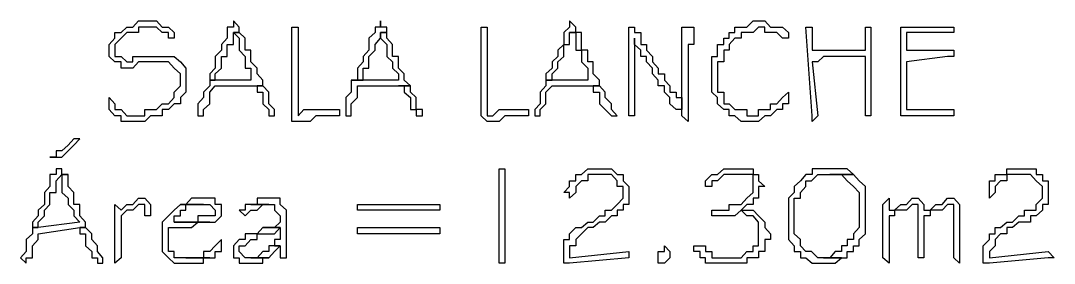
# Model space of a CAD drawing. Header units: millimetres. Extents: x -518.8 to -461.2, y 3.5 to 44.2.
# Drawn here: x -508.662 to -507.547, y 27.902 to 28.163 of the extents above; entities that cross this region are included whole.
import ezdxf

# ---------------------------------------------------------------- set-up
doc = ezdxf.new("R2010")
doc.units = ezdxf.units.MM
doc.header["$MEASUREMENT"] = 0
doc.layers.add('MYSOLIDS', color=7, linetype='Continuous')

msp = doc.modelspace()

# ---------------------------------------------------------------- linework, layer by layer
at = {"layer": 'MYSOLIDS'}
for points in [[(-508.5023, 28.1443), (-508.5023, 28.1503), (-508.5023, 28.1503), (-508.5023, 28.1503), (-508.5023, 28.1503), (-508.509, 28.1503), (-508.509, 28.1503), (-508.5151, 28.1563), (-508.5218, 28.1563), (-508.5218, 28.1563), (-508.5278, 28.1563), (-508.5346, 28.1563), (-508.5346, 28.1503), (-508.5406, 28.1503), (-508.5474, 28.1503), (-508.5474, 28.1503), (-508.5534, 28.1443), (-508.5534, 28.1443), (-508.5602, 28.1375), (-508.5602, 28.1315), (-508.5602, 28.1315), (-508.5602, 28.1248), (-508.5534, 28.1248), (-508.5534, 28.1248), (-508.5474, 28.1188), (-508.5474, 28.1188), (-508.5406, 28.1188), (-508.5406, 28.1248), (-508.5346, 28.1248), (-508.5278, 28.1248), (-508.5278, 28.1248), (-508.5218, 28.1248), (-508.5151, 28.1248), (-508.5151, 28.1248), (-508.509, 28.1248), (-508.5023, 28.1248), (-508.5023, 28.1248), (-508.4963, 28.1248), (-508.4895, 28.1188), (-508.4895, 28.1188), (-508.4895, 28.1188), (-508.4835, 28.112), (-508.4835, 28.106), (-508.4835, 28.106), (-508.4835, 28.0992), (-508.4835, 28.0932), (-508.4835, 28.0932), (-508.4835, 28.0864), (-508.4895, 28.0804), (-508.4895, 28.0804), (-508.4895, 28.0736), (-508.4963, 28.0736), (-508.5023, 28.0676), (-508.5023, 28.0676), (-508.5023, 28.0676), (-508.509, 28.0676), (-508.509, 28.0609), (-508.5151, 28.0609), (-508.5218, 28.0609), (-508.5218, 28.0609), (-508.5278, 28.0548), (-508.5346, 28.0548), (-508.5406, 28.0548), (-508.5406, 28.0548), (-508.5474, 28.0548), (-508.5534, 28.0548), (-508.5534, 28.0609), (-508.5602, 28.0609), (-508.5602, 28.0609), (-508.5662, 28.0676), (-508.5662, 28.0676), (-508.5662, 28.0736), (-508.5662, 28.0736), (-508.5662, 28.0804), (-508.5662, 28.0804), (-508.5662, 28.0804), (-508.5662, 28.0804), (-508.5602, 28.0736), (-508.5602, 28.0736), (-508.5602, 28.0736), (-508.5602, 28.0736), (-508.5602, 28.0676), (-508.5534, 28.0676), (-508.5534, 28.0676), (-508.5474, 28.0609), (-508.5474, 28.0609), (-508.5406, 28.0609), (-508.5346, 28.0609), (-508.5278, 28.0609), (-508.5278, 28.0676), (-508.5218, 28.0676), (-508.5151, 28.0676), (-508.5151, 28.0676), (-508.509, 28.0736), (-508.5023, 28.0736), (-508.5023, 28.0736), (-508.5023, 28.0736), (-508.4963, 28.0804), (-508.4963, 28.0864), (-508.4963, 28.0864), (-508.4895, 28.0932), (-508.4895, 28.0992), (-508.4895, 28.0992), (-508.4895, 28.106), (-508.4963, 28.112), (-508.4963, 28.112), (-508.4963, 28.112), (-508.5023, 28.1188), (-508.5023, 28.1188), (-508.509, 28.1188), (-508.509, 28.1188), (-508.5151, 28.1188), (-508.5151, 28.1188), (-508.5218, 28.1188), (-508.5278, 28.1188), (-508.5346, 28.1188), (-508.5406, 28.112), (-508.5406, 28.112), (-508.5474, 28.112), (-508.5534, 28.112), (-508.5534, 28.1188), (-508.5602, 28.1188), (-508.5602, 28.1188), (-508.5662, 28.1248), (-508.5662, 28.1248), (-508.5662, 28.1315), (-508.5662, 28.1315), (-508.5662, 28.1375), (-508.5662, 28.1375), (-508.5602, 28.1443), (-508.5602, 28.1503), (-508.5534, 28.1503), (-508.5534, 28.1503), (-508.5474, 28.1563), (-508.5474, 28.1563), (-508.5406, 28.1563), (-508.5406, 28.1563), (-508.5346, 28.1631), (-508.5278, 28.1631), (-508.5218, 28.1631), (-508.5218, 28.1631), (-508.5151, 28.1631), (-508.5151, 28.1631), (-508.509, 28.1563), (-508.5023, 28.1563), (-508.5023, 28.1563), (-508.4963, 28.1503), (-508.4963, 28.1503), (-508.4963, 28.1443), (-508.4963, 28.1443), (-508.5023, 28.1443), (-508.5023, 28.1443), (-508.5023, 28.1443), (-508.5023, 28.1443), (-508.5023, 28.1443)], [(-508.4324, 28.1631), (-508.4324, 28.1563), (-508.4324, 28.1563), (-508.4324, 28.1563), (-508.4391, 28.1563), (-508.4391, 28.1503), (-508.4391, 28.1443), (-508.4451, 28.1375), (-508.4451, 28.1315), (-508.4519, 28.1248), (-508.4519, 28.1188), (-508.4519, 28.1188), (-508.4519, 28.1188), (-508.4519, 28.112), (-508.4579, 28.106), (-508.4579, 28.0992), (-508.4579, 28.0992), (-508.4519, 28.0992), (-508.4519, 28.0992), (-508.4519, 28.106), (-508.4451, 28.112), (-508.4451, 28.112), (-508.4451, 28.1188), (-508.4451, 28.1188), (-508.4451, 28.1248), (-508.4391, 28.1248), (-508.4391, 28.1315), (-508.4391, 28.1375), (-508.4324, 28.1375), (-508.4324, 28.1443), (-508.4324, 28.1503), (-508.4263, 28.1503), (-508.4263, 28.1563), (-508.4263, 28.1563), (-508.4324, 28.1631), (-508.4324, 28.1631)], [(-508.2737, 28.1631), (-508.2737, 28.1563), (-508.2737, 28.1563), (-508.2797, 28.1563), (-508.2797, 28.1563), (-508.2797, 28.1503), (-508.2865, 28.1443), (-508.2865, 28.1375), (-508.2865, 28.1315), (-508.2925, 28.1248), (-508.2925, 28.1188), (-508.2925, 28.1188), (-508.2925, 28.1188), (-508.2985, 28.112), (-508.2985, 28.106), (-508.2985, 28.0992), (-508.3053, 28.0992), (-508.2925, 28.0992), (-508.2925, 28.0992), (-508.2925, 28.106), (-508.2925, 28.112), (-508.2865, 28.112), (-508.2865, 28.1188), (-508.2865, 28.1188), (-508.2865, 28.1248), (-508.2865, 28.1248), (-508.2797, 28.1315), (-508.2797, 28.1375), (-508.2797, 28.1375), (-508.2737, 28.1443), (-508.2737, 28.1503), (-508.2669, 28.1503), (-508.2669, 28.1563), (-508.2737, 28.1563), (-508.2737, 28.1631), (-508.2737, 28.1631)], [(-508.0699, 28.1631), (-508.0699, 28.1563), (-508.0699, 28.1563), (-508.0699, 28.1563), (-508.0699, 28.1563), (-508.076, 28.1503), (-508.076, 28.1443), (-508.076, 28.1375), (-508.0827, 28.1315), (-508.0827, 28.1248), (-508.0887, 28.1188), (-508.0887, 28.1188), (-508.0887, 28.1188), (-508.0887, 28.112), (-508.0955, 28.106), (-508.0955, 28.0992), (-508.0955, 28.0992), (-508.0887, 28.0992), (-508.0887, 28.0992), (-508.0887, 28.106), (-508.0827, 28.112), (-508.0827, 28.112), (-508.0827, 28.1188), (-508.0827, 28.1188), (-508.076, 28.1248), (-508.076, 28.1248), (-508.076, 28.1315), (-508.076, 28.1375), (-508.0699, 28.1375), (-508.0699, 28.1443), (-508.0699, 28.1503), (-508.0632, 28.1503), (-508.0632, 28.1563), (-508.0632, 28.1563), (-508.0699, 28.1631), (-508.0699, 28.1631)], [(-507.8662, 28.1563), (-507.8722, 28.1503), (-507.8722, 28.1503), (-507.879, 28.1503), (-507.885, 28.1503), (-507.885, 28.1443), (-507.8918, 28.1443), (-507.8918, 28.1443), (-507.8978, 28.1375), (-507.8978, 28.1375), (-507.8978, 28.1315), (-507.9038, 28.1315), (-507.9038, 28.1248), (-507.9038, 28.1188), (-507.9038, 28.1188), (-507.9105, 28.1188), (-507.9105, 28.112), (-507.9105, 28.106), (-507.9105, 28.106), (-507.9105, 28.0992), (-507.9105, 28.0932), (-507.9105, 28.0864), (-507.9038, 28.0864), (-507.9038, 28.0804), (-507.9038, 28.0736), (-507.8978, 28.0736), (-507.8978, 28.0736), (-507.8918, 28.0676), (-507.8918, 28.0676), (-507.885, 28.0676), (-507.879, 28.0676), (-507.879, 28.0609), (-507.8722, 28.0609), (-507.8662, 28.0609), (-507.8662, 28.0676), (-507.8594, 28.0676), (-507.8594, 28.0676), (-507.8534, 28.0676), (-507.8534, 28.0736), (-507.8466, 28.0736), (-507.8466, 28.0736), (-507.8406, 28.0804), (-507.8406, 28.0804), (-507.8339, 28.0864), (-507.8339, 28.0864), (-507.8339, 28.0864), (-507.8339, 28.0864), (-507.8339, 28.0804), (-507.8339, 28.0804), (-507.8339, 28.0804), (-507.8339, 28.0804), (-507.8339, 28.0736), (-507.8406, 28.0736), (-507.8406, 28.0676), (-507.8466, 28.0676), (-507.8534, 28.0609), (-507.8534, 28.0609), (-507.8534, 28.0609), (-507.8594, 28.0609), (-507.8662, 28.0548), (-507.8662, 28.0548), (-507.8722, 28.0548), (-507.8722, 28.0548), (-507.879, 28.0548), (-507.885, 28.0548), (-507.8918, 28.0609), (-507.8918, 28.0609), (-507.8978, 28.0609), (-507.8978, 28.0676), (-507.9038, 28.0676), (-507.9038, 28.0676), (-507.9105, 28.0736), (-507.9105, 28.0736), (-507.9105, 28.0804), (-507.9166, 28.0864), (-507.9166, 28.0864), (-507.9166, 28.0932), (-507.9166, 28.0992), (-507.9166, 28.0992), (-507.9166, 28.106), (-507.9166, 28.112), (-507.9166, 28.1188), (-507.9166, 28.1188), (-507.9166, 28.1248), (-507.9105, 28.1248), (-507.9105, 28.1315), (-507.9105, 28.1375), (-507.9038, 28.1375), (-507.9038, 28.1443), (-507.8978, 28.1443), (-507.8978, 28.1503), (-507.8918, 28.1503), (-507.8918, 28.1563), (-507.885, 28.1563), (-507.879, 28.1563), (-507.879, 28.1563), (-507.8722, 28.1631), (-507.8662, 28.1631), (-507.8662, 28.1631), (-507.8594, 28.1631), (-507.8594, 28.1631), (-507.8534, 28.1563), (-507.8466, 28.1563), (-507.8466, 28.1563), (-507.8406, 28.1563), (-507.8339, 28.1503), (-507.8339, 28.1503), (-507.8339, 28.1443), (-507.8339, 28.1443), (-507.8339, 28.1443), (-507.8339, 28.1443), (-507.8339, 28.1443), (-507.8339, 28.1443), (-507.8406, 28.1443), (-507.8406, 28.1443), (-507.8406, 28.1443), (-507.8406, 28.1443), (-507.8466, 28.1503), (-507.8534, 28.1503), (-507.8534, 28.1503), (-507.8594, 28.1503), (-507.8594, 28.1563), (-507.8662, 28.1563), (-507.8662, 28.1563), (-507.8662, 28.1563), (-507.8662, 28.1563)], [(-508.4263, 28.1503), (-508.4324, 28.1503), (-508.4324, 28.1503), (-508.4263, 28.1443), (-508.4263, 28.1375), (-508.4263, 28.1315), (-508.4263, 28.1315), (-508.4196, 28.1248), (-508.4196, 28.1248), (-508.4196, 28.1188), (-508.4196, 28.112), (-508.4136, 28.112), (-508.4136, 28.106), (-508.4136, 28.0992), (-508.4519, 28.0992), (-508.4579, 28.0992), (-508.4579, 28.0932), (-508.4647, 28.0864), (-508.4647, 28.0864), (-508.4647, 28.0804), (-508.4647, 28.0804), (-508.4707, 28.0736), (-508.4707, 28.0676), (-508.4707, 28.0676), (-508.4707, 28.0609), (-508.4707, 28.0609), (-508.4647, 28.0609), (-508.4647, 28.0609), (-508.4647, 28.0609), (-508.4647, 28.0676), (-508.4579, 28.0736), (-508.4579, 28.0736), (-508.4579, 28.0804), (-508.4579, 28.0804), (-508.4579, 28.0864), (-508.4519, 28.0932), (-508.4068, 28.0932), (-508.4008, 28.0932), (-508.4008, 28.0992), (-508.4068, 28.106), (-508.4068, 28.106), (-508.4068, 28.112), (-508.4136, 28.1188), (-508.4136, 28.1188), (-508.4136, 28.1248), (-508.4136, 28.1248), (-508.4136, 28.1315), (-508.4196, 28.1315), (-508.4196, 28.1375), (-508.4196, 28.1375), (-508.4196, 28.1443), (-508.4263, 28.1503), (-508.4263, 28.1503), (-508.4263, 28.1503)], [(-508.3624, 28.0609), (-508.3624, 28.0609), (-508.3564, 28.0676), (-508.3496, 28.0676), (-508.3436, 28.0676), (-508.3436, 28.0676), (-508.3369, 28.0676), (-508.3308, 28.0676), (-508.3241, 28.0676), (-508.3241, 28.0676), (-508.3241, 28.0676), (-508.3181, 28.0676), (-508.3181, 28.0676), (-508.3181, 28.0609), (-508.3181, 28.0609), (-508.3181, 28.0609), (-508.3241, 28.0609), (-508.3308, 28.0609), (-508.3308, 28.0609), (-508.3308, 28.0609), (-508.3369, 28.0609), (-508.3436, 28.0609), (-508.3436, 28.0609), (-508.3496, 28.0548), (-508.3564, 28.0548), (-508.3624, 28.0548), (-508.3624, 28.0548), (-508.3692, 28.0548), (-508.3692, 28.0548), (-508.3692, 28.0609), (-508.3692, 28.0609), (-508.3692, 28.0609), (-508.3692, 28.0609), (-508.3692, 28.0676), (-508.3692, 28.0676), (-508.3692, 28.0736), (-508.3692, 28.0736), (-508.3692, 28.0804), (-508.3692, 28.0864), (-508.3692, 28.0932), (-508.3692, 28.0932), (-508.3692, 28.0992), (-508.3692, 28.106), (-508.3692, 28.112), (-508.3692, 28.112), (-508.3692, 28.1188), (-508.3692, 28.1188), (-508.3692, 28.1248), (-508.3692, 28.1315), (-508.3692, 28.1315), (-508.3692, 28.1375), (-508.3692, 28.1443), (-508.3692, 28.1503), (-508.3692, 28.1503), (-508.3692, 28.1563), (-508.3692, 28.1563), (-508.3692, 28.1563), (-508.3692, 28.1563), (-508.3692, 28.1563), (-508.3624, 28.1563), (-508.3624, 28.1563), (-508.3624, 28.1563), (-508.3624, 28.1563), (-508.3624, 28.1503), (-508.3624, 28.1503), (-508.3624, 28.1443), (-508.3624, 28.1375), (-508.3624, 28.1315), (-508.3624, 28.1315), (-508.3624, 28.1248), (-508.3624, 28.1188), (-508.3624, 28.1188), (-508.3624, 28.112), (-508.3624, 28.106), (-508.3624, 28.106), (-508.3624, 28.0992), (-508.3624, 28.0932), (-508.3624, 28.0932), (-508.3624, 28.0864), (-508.3624, 28.0864), (-508.3624, 28.0804), (-508.3624, 28.0736), (-508.3624, 28.0736), (-508.3624, 28.0676), (-508.3624, 28.0609), (-508.3624, 28.0609), (-508.3624, 28.0609), (-508.3624, 28.0609)], [(-508.2669, 28.1503), (-508.2737, 28.1503), (-508.2737, 28.1503), (-508.2737, 28.1443), (-508.2669, 28.1375), (-508.2669, 28.1315), (-508.2669, 28.1315), (-508.2669, 28.1248), (-508.2669, 28.1248), (-508.2609, 28.1188), (-508.2609, 28.112), (-508.2609, 28.112), (-508.2542, 28.106), (-508.2542, 28.0992), (-508.2925, 28.0992), (-508.3053, 28.0992), (-508.3053, 28.0932), (-508.3053, 28.0864), (-508.3053, 28.0864), (-508.3113, 28.0804), (-508.3113, 28.0804), (-508.3113, 28.0736), (-508.3113, 28.0676), (-508.3113, 28.0676), (-508.3113, 28.0609), (-508.3113, 28.0609), (-508.3113, 28.0609), (-508.3113, 28.0609), (-508.3053, 28.0609), (-508.3053, 28.0676), (-508.3053, 28.0736), (-508.3053, 28.0736), (-508.2985, 28.0804), (-508.2985, 28.0804), (-508.2985, 28.0864), (-508.2985, 28.0932), (-508.2542, 28.0932), (-508.2414, 28.0932), (-508.2481, 28.0992), (-508.2481, 28.106), (-508.2481, 28.106), (-508.2542, 28.112), (-508.2542, 28.1188), (-508.2542, 28.1188), (-508.2542, 28.1248), (-508.2609, 28.1248), (-508.2609, 28.1315), (-508.2609, 28.1315), (-508.2609, 28.1375), (-508.2609, 28.1375), (-508.2669, 28.1443), (-508.2669, 28.1503), (-508.2669, 28.1503), (-508.2669, 28.1503)], [(-508.1587, 28.0609), (-508.1527, 28.0609), (-508.1459, 28.0676), (-508.1459, 28.0676), (-508.1399, 28.0676), (-508.1331, 28.0676), (-508.1331, 28.0676), (-508.1271, 28.0676), (-508.1203, 28.0676), (-508.1143, 28.0676), (-508.1143, 28.0676), (-508.1143, 28.0676), (-508.1143, 28.0676), (-508.1143, 28.0609), (-508.1143, 28.0609), (-508.1143, 28.0609), (-508.1143, 28.0609), (-508.1203, 28.0609), (-508.1271, 28.0609), (-508.1271, 28.0609), (-508.1271, 28.0609), (-508.1331, 28.0609), (-508.1399, 28.0609), (-508.1459, 28.0548), (-508.1459, 28.0548), (-508.1527, 28.0548), (-508.1587, 28.0548), (-508.1587, 28.0548), (-508.1587, 28.0548), (-508.1654, 28.0609), (-508.1654, 28.0609), (-508.1654, 28.0609), (-508.1654, 28.0609), (-508.1654, 28.0676), (-508.1654, 28.0676), (-508.1654, 28.0736), (-508.1654, 28.0736), (-508.1654, 28.0804), (-508.1654, 28.0864), (-508.1654, 28.0932), (-508.1654, 28.0932), (-508.1654, 28.0992), (-508.1654, 28.106), (-508.1654, 28.112), (-508.1654, 28.112), (-508.1654, 28.1188), (-508.1654, 28.1188), (-508.1654, 28.1248), (-508.1654, 28.1315), (-508.1654, 28.1315), (-508.1654, 28.1375), (-508.1654, 28.1443), (-508.1654, 28.1503), (-508.1654, 28.1503), (-508.1654, 28.1563), (-508.1654, 28.1563), (-508.1654, 28.1563), (-508.1587, 28.1563), (-508.1587, 28.1563), (-508.1587, 28.1563), (-508.1587, 28.1563), (-508.1587, 28.1563), (-508.1587, 28.1563), (-508.1587, 28.1503), (-508.1587, 28.1503), (-508.1587, 28.1443), (-508.1587, 28.1375), (-508.1587, 28.1315), (-508.1587, 28.1315), (-508.1587, 28.1248), (-508.1587, 28.1188), (-508.1587, 28.1188), (-508.1587, 28.112), (-508.1587, 28.106), (-508.1587, 28.106), (-508.1587, 28.0992), (-508.1587, 28.0932), (-508.1587, 28.0932), (-508.1587, 28.0864), (-508.1587, 28.0864), (-508.1587, 28.0804), (-508.1587, 28.0736), (-508.1587, 28.0736), (-508.1587, 28.0676), (-508.1587, 28.0609), (-508.1587, 28.0609), (-508.1587, 28.0609), (-508.1587, 28.0609)], [(-508.0632, 28.1503), (-508.0699, 28.1503), (-508.0632, 28.1503), (-508.0632, 28.1443), (-508.0632, 28.1375), (-508.0632, 28.1315), (-508.0572, 28.1315), (-508.0572, 28.1248), (-508.0572, 28.1248), (-508.0572, 28.1188), (-508.0504, 28.112), (-508.0504, 28.112), (-508.0504, 28.106), (-508.0504, 28.0992), (-508.0887, 28.0992), (-508.0955, 28.0992), (-508.0955, 28.0932), (-508.1015, 28.0864), (-508.1015, 28.0864), (-508.1015, 28.0804), (-508.1015, 28.0804), (-508.1015, 28.0736), (-508.1075, 28.0676), (-508.1075, 28.0676), (-508.1075, 28.0609), (-508.1075, 28.0609), (-508.1015, 28.0609), (-508.1015, 28.0609), (-508.1015, 28.0609), (-508.1015, 28.0676), (-508.0955, 28.0736), (-508.0955, 28.0736), (-508.0955, 28.0804), (-508.0955, 28.0804), (-508.0955, 28.0864), (-508.0887, 28.0932), (-508.0444, 28.0932), (-508.0376, 28.0932), (-508.0376, 28.0992), (-508.0444, 28.106), (-508.0444, 28.106), (-508.0444, 28.112), (-508.0444, 28.1188), (-508.0504, 28.1188), (-508.0504, 28.1248), (-508.0504, 28.1248), (-508.0504, 28.1315), (-508.0572, 28.1315), (-508.0572, 28.1375), (-508.0572, 28.1375), (-508.0572, 28.1443), (-508.0572, 28.1503), (-508.0632, 28.1503), (-508.0632, 28.1503)], [(-508, 28.1443), (-508, 28.0609), (-508, 28.0609), (-508, 28.0609), (-508.006, 28.0609), (-508.006, 28.0609), (-508.006, 28.0609), (-508.006, 28.0609), (-508.006, 28.0609), (-508.006, 28.0609), (-508.006, 28.1503), (-508.006, 28.1563), (-508.006, 28.1563), (-508.006, 28.1563), (-508.006, 28.1563), (-508, 28.1563), (-508, 28.1563), (-508, 28.1503), (-508, 28.1503), (-507.9933, 28.1503), (-507.9933, 28.1443), (-507.9933, 28.1375), (-507.9872, 28.1375), (-507.9872, 28.1315), (-507.9805, 28.1248), (-507.9805, 28.1248), (-507.9805, 28.1188), (-507.9745, 28.112), (-507.9745, 28.112), (-507.9745, 28.106), (-507.9677, 28.106), (-507.9677, 28.0992), (-507.9677, 28.0992), (-507.9617, 28.0932), (-507.9617, 28.0864), (-507.9549, 28.0864), (-507.9549, 28.0804), (-507.9489, 28.0804), (-507.9489, 28.0736), (-507.9489, 28.0676), (-507.9489, 28.0736), (-507.9489, 28.0804), (-507.9489, 28.0804), (-507.9489, 28.0864), (-507.9489, 28.0932), (-507.9489, 28.0932), (-507.9489, 28.0992), (-507.9489, 28.106), (-507.9489, 28.106), (-507.9489, 28.112), (-507.9489, 28.1188), (-507.9489, 28.1248), (-507.9489, 28.1248), (-507.9489, 28.1315), (-507.9489, 28.1315), (-507.9489, 28.1375), (-507.9489, 28.1443), (-507.9489, 28.1503), (-507.9489, 28.1503), (-507.9489, 28.1563), (-507.9421, 28.1563), (-507.9421, 28.1563), (-507.9421, 28.1563), (-507.9421, 28.1563), (-507.9421, 28.1563), (-507.9421, 28.1563), (-507.9361, 28.1563), (-507.9361, 28.1563), (-507.9361, 28.1503), (-507.9361, 28.1503), (-507.9361, 28.1443), (-507.9361, 28.1375), (-507.9421, 28.1375), (-507.9421, 28.1315), (-507.9421, 28.1248), (-507.9421, 28.1248), (-507.9421, 28.1188), (-507.9421, 28.112), (-507.9421, 28.106), (-507.9421, 28.106), (-507.9421, 28.106), (-507.9421, 28.0992), (-507.9421, 28.0932), (-507.9421, 28.0864), (-507.9421, 28.0864), (-507.9421, 28.0804), (-507.9421, 28.0736), (-507.9421, 28.0676), (-507.9421, 28.0676), (-507.9421, 28.0609), (-507.9421, 28.0609), (-507.9421, 28.0609), (-507.9421, 28.0609), (-507.9421, 28.0548), (-507.9421, 28.0548), (-507.9421, 28.0548), (-507.9489, 28.0609), (-507.9489, 28.0609), (-507.9489, 28.0676), (-507.9549, 28.0676), (-507.9617, 28.0736), (-507.9617, 28.0804), (-507.9677, 28.0864), (-507.9677, 28.0864), (-507.9677, 28.0932), (-507.9745, 28.0932), (-507.9745, 28.0992), (-507.9745, 28.0992), (-507.9805, 28.106), (-507.9805, 28.112), (-507.9805, 28.112), (-507.9872, 28.1188), (-507.9872, 28.1248), (-507.9933, 28.1248), (-507.9933, 28.1315), (-508, 28.1375), (-508, 28.1443), (-508, 28.1443), (-508, 28.1443), (-508, 28.1443), (-508, 28.1443)], [(-507.7511, 28.1248), (-507.7579, 28.1248), (-507.7579, 28.1248), (-507.7639, 28.1248), (-507.7707, 28.1248), (-507.7767, 28.1248), (-507.7767, 28.1248), (-507.7835, 28.1248), (-507.7835, 28.1248), (-507.7895, 28.1248), (-507.7963, 28.1248), (-507.8023, 28.1188), (-507.8023, 28.1188), (-507.8083, 28.1188), (-507.8023, 28.0609), (-507.8023, 28.0609), (-507.8023, 28.0609), (-507.8083, 28.0548), (-507.8083, 28.0548), (-507.8083, 28.0609), (-507.8083, 28.0609), (-507.8083, 28.0609), (-507.8083, 28.0609), (-507.8151, 28.1563), (-507.8151, 28.1563), (-507.8151, 28.1563), (-507.8083, 28.1563), (-507.8083, 28.1563), (-507.8083, 28.1563), (-507.8083, 28.1563), (-507.8083, 28.1563), (-507.8083, 28.1563), (-507.8083, 28.1315), (-507.8023, 28.1315), (-507.7963, 28.1315), (-507.7895, 28.1315), (-507.7895, 28.1315), (-507.7835, 28.1315), (-507.7767, 28.1315), (-507.7707, 28.1315), (-507.7707, 28.1315), (-507.7639, 28.1315), (-507.7579, 28.1315), (-507.7579, 28.1315), (-507.7511, 28.1315), (-507.7511, 28.1375), (-507.7511, 28.1375), (-507.7511, 28.1443), (-507.7511, 28.1443), (-507.7511, 28.1503), (-507.7511, 28.1563), (-507.7511, 28.1563), (-507.7511, 28.1563), (-507.7451, 28.1563), (-507.7451, 28.1563), (-507.7451, 28.1563), (-507.7451, 28.1563), (-507.7451, 28.1563), (-507.7451, 28.1563), (-507.7451, 28.1503), (-507.7451, 28.1503), (-507.7451, 28.1443), (-507.7451, 28.1375), (-507.7451, 28.1315), (-507.7451, 28.1315), (-507.7451, 28.1248), (-507.7451, 28.1188), (-507.7451, 28.112), (-507.7451, 28.112), (-507.7451, 28.106), (-507.7451, 28.106), (-507.7451, 28.0992), (-507.7451, 28.0932), (-507.7451, 28.0864), (-507.7451, 28.0804), (-507.7451, 28.0804), (-507.7451, 28.0736), (-507.7451, 28.0676), (-507.7451, 28.0676), (-507.7451, 28.0609), (-507.7451, 28.0609), (-507.7451, 28.0609), (-507.7451, 28.0609), (-507.7451, 28.0609), (-507.7451, 28.0609), (-507.7511, 28.0609), (-507.7511, 28.0609), (-507.7511, 28.0676), (-507.7511, 28.0676), (-507.7511, 28.0676), (-507.7511, 28.0676), (-507.7511, 28.0736), (-507.7511, 28.0804), (-507.7511, 28.0804), (-507.7511, 28.0864), (-507.7511, 28.0932), (-507.7511, 28.0992), (-507.7511, 28.0992), (-507.7511, 28.106), (-507.7511, 28.112), (-507.7511, 28.1188), (-507.7511, 28.1188), (-507.7511, 28.1188), (-507.7511, 28.1248), (-507.7511, 28.1248), (-507.7511, 28.1248), (-507.7511, 28.1248)], [(-507.7068, 28.1315), (-507.6624, 28.1315), (-507.6624, 28.1315), (-507.6557, 28.1315), (-507.6557, 28.1315), (-507.6557, 28.1315), (-507.6557, 28.1315), (-507.6557, 28.1248), (-507.6557, 28.1248), (-507.6624, 28.1248), (-507.6624, 28.1248), (-507.7068, 28.1188), (-507.7068, 28.1188), (-507.7068, 28.1188), (-507.7068, 28.112), (-507.7068, 28.112), (-507.7068, 28.112), (-507.7068, 28.106), (-507.7068, 28.0992), (-507.7068, 28.0932), (-507.7068, 28.0932), (-507.7068, 28.0932), (-507.7068, 28.0864), (-507.7068, 28.0804), (-507.7068, 28.0736), (-507.7068, 28.0736), (-507.7068, 28.0676), (-507.7068, 28.0676), (-507.7068, 28.0676), (-507.7008, 28.0676), (-507.694, 28.0676), (-507.688, 28.0676), (-507.688, 28.0676), (-507.6812, 28.0676), (-507.6812, 28.0676), (-507.6752, 28.0676), (-507.6684, 28.0676), (-507.6624, 28.0676), (-507.6624, 28.0676), (-507.6557, 28.0676), (-507.6557, 28.0676), (-507.6557, 28.0676), (-507.6557, 28.0676), (-507.6557, 28.0676), (-507.6557, 28.0609), (-507.6557, 28.0609), (-507.6624, 28.0609), (-507.6684, 28.0609), (-507.6684, 28.0609), (-507.6752, 28.0609), (-507.6812, 28.0609), (-507.688, 28.0609), (-507.688, 28.0609), (-507.694, 28.0609), (-507.7008, 28.0609), (-507.7068, 28.0609), (-507.7068, 28.0609), (-507.7128, 28.0609), (-507.7128, 28.0609), (-507.7128, 28.0609), (-507.7128, 28.0609), (-507.7128, 28.0609), (-507.7128, 28.0609), (-507.7128, 28.0676), (-507.7128, 28.0676), (-507.7128, 28.0736), (-507.7128, 28.0804), (-507.7128, 28.0804), (-507.7128, 28.0864), (-507.7128, 28.0932), (-507.7128, 28.0992), (-507.7128, 28.0992), (-507.7128, 28.106), (-507.7128, 28.112), (-507.7128, 28.112), (-507.7128, 28.1188), (-507.7128, 28.1248), (-507.7128, 28.1315), (-507.7128, 28.1315), (-507.7128, 28.1375), (-507.7128, 28.1443), (-507.7128, 28.1443), (-507.7128, 28.1503), (-507.7128, 28.1503), (-507.7128, 28.1503), (-507.7128, 28.1563), (-507.7128, 28.1563), (-507.7128, 28.1563), (-507.7068, 28.1563), (-507.7068, 28.1563), (-507.7008, 28.1563), (-507.694, 28.1563), (-507.694, 28.1563), (-507.688, 28.1563), (-507.688, 28.1563), (-507.6812, 28.1563), (-507.6812, 28.1563), (-507.6752, 28.1563), (-507.6684, 28.1563), (-507.6624, 28.1563), (-507.6624, 28.1563), (-507.6557, 28.1563), (-507.6557, 28.1563), (-507.6557, 28.1563), (-507.6557, 28.1563), (-507.6557, 28.1563), (-507.6557, 28.1563), (-507.6557, 28.1563), (-507.6557, 28.1563), (-507.6557, 28.1503), (-507.6624, 28.1503), (-507.6684, 28.1503), (-507.6752, 28.1503), (-507.6812, 28.1503), (-507.688, 28.1503), (-507.694, 28.1503), (-507.694, 28.1503), (-507.7008, 28.1503), (-507.7068, 28.1503), (-507.7068, 28.1503), (-507.7068, 28.1443), (-507.7068, 28.1375), (-507.7068, 28.1375), (-507.7068, 28.1375), (-507.7068, 28.1315), (-507.7068, 28.1315), (-507.7068, 28.1315), (-507.7068, 28.1315), (-507.7068, 28.1315)], [(-508.4008, 28.0932), (-508.4068, 28.0932), (-508.4068, 28.0932), (-508.4068, 28.0864), (-508.4008, 28.0864), (-508.4008, 28.0804), (-508.4008, 28.0736), (-508.394, 28.0676), (-508.394, 28.0676), (-508.394, 28.0609), (-508.388, 28.0609), (-508.388, 28.0609), (-508.388, 28.0609), (-508.388, 28.0609), (-508.388, 28.0676), (-508.388, 28.0676), (-508.394, 28.0736), (-508.394, 28.0804), (-508.394, 28.0864), (-508.4008, 28.0932), (-508.4008, 28.0932), (-508.4008, 28.0932)], [(-508.2414, 28.0932), (-508.2542, 28.0932), (-508.2481, 28.0932), (-508.2481, 28.0864), (-508.2481, 28.0864), (-508.2414, 28.0804), (-508.2414, 28.0736), (-508.2414, 28.0676), (-508.2354, 28.0676), (-508.2354, 28.0609), (-508.2354, 28.0609), (-508.2286, 28.0609), (-508.2286, 28.0609), (-508.2286, 28.0609), (-508.2286, 28.0676), (-508.2354, 28.0676), (-508.2354, 28.0736), (-508.2354, 28.0804), (-508.2414, 28.0864), (-508.2414, 28.0932), (-508.2414, 28.0932), (-508.2414, 28.0932)], [(-508.0376, 28.0932), (-508.0444, 28.0932), (-508.0444, 28.0932), (-508.0444, 28.0864), (-508.0376, 28.0864), (-508.0376, 28.0804), (-508.0376, 28.0736), (-508.0316, 28.0676), (-508.0316, 28.0676), (-508.0248, 28.0609), (-508.0248, 28.0609), (-508.0248, 28.0609), (-508.0248, 28.0609), (-508.0188, 28.0609), (-508.0248, 28.0676), (-508.0248, 28.0676), (-508.0248, 28.0736), (-508.0316, 28.0804), (-508.0316, 28.0864), (-508.0376, 28.0932), (-508.0376, 28.0932), (-508.0376, 28.0932)], [(-508.6045, 28.036), (-508.6045, 28.036), (-508.6105, 28.0293), (-508.6105, 28.0293), (-508.6105, 28.0293), (-508.6173, 28.0233), (-508.6173, 28.0233), (-508.6233, 28.0233), (-508.6233, 28.0165), (-508.6301, 28.0165), (-508.6301, 28.0165), (-508.6233, 28.0165), (-508.6233, 28.0165), (-508.6233, 28.0165), (-508.6173, 28.0165), (-508.6173, 28.0165), (-508.6105, 28.0233), (-508.6105, 28.0233), (-508.6045, 28.0293), (-508.6045, 28.0293), (-508.6045, 28.0293), (-508.5978, 28.036), (-508.6045, 28.036), (-508.6045, 28.036), (-508.6045, 28.036)], [(-508.6173, 28.0037), (-508.6173, 28.0037), (-508.6233, 28.0037), (-508.6233, 28.0037), (-508.6233, 27.9977), (-508.6301, 27.9977), (-508.6301, 27.9909), (-508.6301, 27.9849), (-508.6361, 27.9782), (-508.6361, 27.9721), (-508.6361, 27.9654), (-508.6429, 27.9594), (-508.6429, 27.9594), (-508.6429, 27.9533), (-508.6429, 27.9533), (-508.6489, 27.9466), (-508.6489, 27.9406), (-508.6429, 27.9406), (-508.6429, 27.9466), (-508.6361, 27.9533), (-508.6361, 27.9533), (-508.6361, 27.9594), (-508.6301, 27.9654), (-508.6301, 27.9654), (-508.6301, 27.9654), (-508.6301, 27.9721), (-508.6301, 27.9782), (-508.6233, 27.9782), (-508.6233, 27.9849), (-508.6233, 27.9909), (-508.6173, 27.9977), (-508.6105, 27.9977), (-508.6173, 27.9977), (-508.6173, 28.0037), (-508.6173, 28.0037), (-508.6173, 28.0037)], [(-508.1459, 27.9082), (-508.1459, 27.9082), (-508.1459, 27.915), (-508.1459, 27.915), (-508.1459, 27.921), (-508.1459, 27.9278), (-508.1459, 27.9338), (-508.1459, 27.9338), (-508.1459, 27.9406), (-508.1459, 27.9466), (-508.1459, 27.9533), (-508.1459, 27.9533), (-508.1459, 27.9594), (-508.1459, 27.9654), (-508.1459, 27.9721), (-508.1459, 27.9721), (-508.1459, 27.9782), (-508.1459, 27.9849), (-508.1459, 27.9849), (-508.1459, 27.9909), (-508.1459, 27.9977), (-508.1459, 27.9977), (-508.1459, 28.0037), (-508.1459, 28.0037), (-508.1399, 28.0037), (-508.1399, 28.0037), (-508.1399, 28.0037), (-508.1399, 28.0037), (-508.1399, 27.9977), (-508.1399, 27.9909), (-508.1399, 27.9909), (-508.1399, 27.9849), (-508.1399, 27.9782), (-508.1399, 27.9782), (-508.1399, 27.9721), (-508.1399, 27.9654), (-508.1399, 27.9594), (-508.1399, 27.9594), (-508.1399, 27.9533), (-508.1399, 27.9466), (-508.1399, 27.9406), (-508.1399, 27.9406), (-508.1399, 27.9338), (-508.1399, 27.9278), (-508.1399, 27.921), (-508.1399, 27.921), (-508.1399, 27.915), (-508.1399, 27.915), (-508.1399, 27.9082), (-508.1399, 27.9082), (-508.1399, 27.9022), (-508.1399, 27.9022), (-508.1459, 27.9022), (-508.1459, 27.9022), (-508.1459, 27.9022), (-508.1459, 27.9022), (-508.1459, 27.9082), (-508.1459, 27.9082), (-508.1459, 27.9082), (-508.1459, 27.9082), (-508.1459, 27.9082)], [(-508.0699, 27.9082), (-508.006, 27.915), (-508.006, 27.915), (-508.006, 27.915), (-508.006, 27.9082), (-508.006, 27.9082), (-508.006, 27.9082), (-508.006, 27.9082), (-508.006, 27.9082), (-508.006, 27.9082), (-508.0699, 27.9022), (-508.0699, 27.9022), (-508.0699, 27.9022), (-508.076, 27.9022), (-508.076, 27.9022), (-508.076, 27.9022), (-508.076, 27.9022), (-508.076, 27.9082), (-508.076, 27.9082), (-508.076, 27.915), (-508.076, 27.915), (-508.076, 27.921), (-508.076, 27.9278), (-508.0699, 27.9278), (-508.0699, 27.9338), (-508.0699, 27.9338), (-508.0632, 27.9406), (-508.0632, 27.9406), (-508.0572, 27.9406), (-508.0572, 27.9406), (-508.0504, 27.9466), (-508.0504, 27.9466), (-508.0444, 27.9466), (-508.0376, 27.9533), (-508.0316, 27.9533), (-508.0316, 27.9594), (-508.0248, 27.9594), (-508.0248, 27.9594), (-508.0248, 27.9594), (-508.0188, 27.9654), (-508.0188, 27.9654), (-508.0121, 27.9721), (-508.0121, 27.9782), (-508.0121, 27.9782), (-508.0121, 27.9849), (-508.0188, 27.9849), (-508.0188, 27.9909), (-508.0188, 27.9909), (-508.0248, 27.9977), (-508.0248, 27.9977), (-508.0316, 27.9977), (-508.0376, 27.9977), (-508.0444, 27.9977), (-508.0444, 27.9977), (-508.0504, 27.9977), (-508.0504, 27.9909), (-508.0572, 27.9909), (-508.0572, 27.9909), (-508.0632, 27.9849), (-508.0632, 27.9849), (-508.0632, 27.9782), (-508.0632, 27.9782), (-508.0699, 27.9721), (-508.0699, 27.9721), (-508.0699, 27.9782), (-508.0699, 27.9782), (-508.076, 27.9782), (-508.076, 27.9782), (-508.0699, 27.9849), (-508.0699, 27.9849), (-508.0699, 27.9909), (-508.0632, 27.9909), (-508.0632, 27.9909), (-508.0632, 27.9977), (-508.0572, 27.9977), (-508.0572, 27.9977), (-508.0504, 28.0037), (-508.0504, 28.0037), (-508.0444, 28.0037), (-508.0376, 28.0037), (-508.0376, 28.0037), (-508.0316, 28.0037), (-508.0248, 28.0037), (-508.0248, 28.0037), (-508.0188, 27.9977), (-508.0121, 27.9977), (-508.0121, 27.9977), (-508.0121, 27.9909), (-508.0121, 27.9909), (-508.006, 27.9849), (-508.006, 27.9849), (-508.006, 27.9782), (-508.006, 27.9721), (-508.006, 27.9721), (-508.006, 27.9654), (-508.0121, 27.9654), (-508.0121, 27.9594), (-508.0188, 27.9594), (-508.0188, 27.9533), (-508.0188, 27.9533), (-508.0248, 27.9533), (-508.0316, 27.9466), (-508.0316, 27.9466), (-508.0376, 27.9466), (-508.0444, 27.9406), (-508.0504, 27.9406), (-508.0504, 27.9406), (-508.0572, 27.9338), (-508.0572, 27.9338), (-508.0632, 27.9278), (-508.0632, 27.9278), (-508.0632, 27.921), (-508.0699, 27.921), (-508.0699, 27.915), (-508.0699, 27.9082), (-508.0699, 27.9082), (-508.0699, 27.9082), (-508.0699, 27.9082)], [(-507.885, 27.9594), (-507.879, 27.9594), (-507.8722, 27.9594), (-507.8722, 27.9594), (-507.8662, 27.9533), (-507.8662, 27.9533), (-507.8594, 27.9466), (-507.8594, 27.9466), (-507.8594, 27.9406), (-507.8534, 27.9338), (-507.8534, 27.9338), (-507.8534, 27.9278), (-507.8594, 27.9278), (-507.8594, 27.921), (-507.8594, 27.915), (-507.8662, 27.915), (-507.8662, 27.9082), (-507.8662, 27.9082), (-507.8722, 27.9082), (-507.879, 27.9082), (-507.879, 27.9022), (-507.885, 27.9022), (-507.8918, 27.9022), (-507.8918, 27.9022), (-507.8978, 27.9022), (-507.9038, 27.9022), (-507.9105, 27.9022), (-507.9105, 27.9022), (-507.9166, 27.9022), (-507.9233, 27.9022), (-507.9233, 27.9082), (-507.9293, 27.9082), (-507.9293, 27.915), (-507.9361, 27.915), (-507.9361, 27.921), (-507.9361, 27.921), (-507.9361, 27.921), (-507.9293, 27.921), (-507.9293, 27.921), (-507.9293, 27.921), (-507.9233, 27.921), (-507.9233, 27.921), (-507.9233, 27.921), (-507.9233, 27.915), (-507.9166, 27.915), (-507.9166, 27.9082), (-507.9105, 27.9082), (-507.9105, 27.9082), (-507.9038, 27.9082), (-507.9038, 27.9082), (-507.8978, 27.9082), (-507.8918, 27.9082), (-507.8918, 27.9082), (-507.885, 27.9082), (-507.879, 27.915), (-507.879, 27.915), (-507.8722, 27.915), (-507.8722, 27.921), (-507.8662, 27.921), (-507.8662, 27.9278), (-507.8662, 27.9278), (-507.8662, 27.9338), (-507.8662, 27.9338), (-507.8662, 27.9406), (-507.8662, 27.9406), (-507.8662, 27.9466), (-507.8722, 27.9533), (-507.8722, 27.9533), (-507.879, 27.9533), (-507.879, 27.9533), (-507.885, 27.9594), (-507.885, 27.9594), (-507.8918, 27.9533), (-507.8978, 27.9533), (-507.9038, 27.9533), (-507.9038, 27.9533), (-507.9105, 27.9533), (-507.9105, 27.9533), (-507.9166, 27.9533), (-507.9166, 27.9533), (-507.9166, 27.9533), (-507.9166, 27.9533), (-507.9166, 27.9594), (-507.9105, 27.9594), (-507.9038, 27.9594), (-507.8978, 27.9594), (-507.8978, 27.9654), (-507.8918, 27.9654), (-507.885, 27.9654), (-507.885, 27.9654), (-507.879, 27.9721), (-507.879, 27.9721), (-507.8722, 27.9782), (-507.8722, 27.9782), (-507.8722, 27.9849), (-507.8722, 27.9849), (-507.8722, 27.9909), (-507.8722, 27.9909), (-507.8722, 27.9977), (-507.879, 27.9977), (-507.885, 27.9977), (-507.885, 27.9977), (-507.8918, 27.9977), (-507.8978, 27.9977), (-507.9038, 27.9977), (-507.9038, 27.9977), (-507.9105, 27.9909), (-507.9105, 27.9909), (-507.9166, 27.9909), (-507.9166, 27.9909), (-507.9166, 27.9849), (-507.9166, 27.9849), (-507.9233, 27.9849), (-507.9233, 27.9849), (-507.9233, 27.9849), (-507.9233, 27.9849), (-507.9233, 27.9849), (-507.9233, 27.9849), (-507.9233, 27.9909), (-507.9233, 27.9909), (-507.9233, 27.9909), (-507.9233, 27.9909), (-507.9166, 27.9977), (-507.9105, 27.9977), (-507.9105, 27.9977), (-507.9038, 28.0037), (-507.9038, 28.0037), (-507.8978, 28.0037), (-507.8918, 28.0037), (-507.885, 28.0037), (-507.885, 28.0037), (-507.885, 28.0037), (-507.879, 28.0037), (-507.8722, 28.0037), (-507.8722, 27.9977), (-507.8722, 27.9977), (-507.8662, 27.9977), (-507.8662, 27.9909), (-507.8662, 27.9909), (-507.8594, 27.9849), (-507.8662, 27.9849), (-507.8662, 27.9782), (-507.8662, 27.9721), (-507.8662, 27.9721), (-507.8722, 27.9721), (-507.8722, 27.9654), (-507.879, 27.9654), (-507.885, 27.9594), (-507.885, 27.9594), (-507.885, 27.9594), (-507.885, 27.9594), (-507.885, 27.9594)], [(-507.7895, 28.0037), (-507.7895, 28.0037), (-507.7963, 28.0037), (-507.8023, 28.0037), (-507.8083, 28.0037), (-507.8083, 27.9977), (-507.8151, 27.9977), (-507.8151, 27.9977), (-507.8211, 27.9909), (-507.8211, 27.9909), (-507.8278, 27.9849), (-507.8278, 27.9849), (-507.8278, 27.9782), (-507.8339, 27.9721), (-507.8339, 27.9721), (-507.8339, 27.9654), (-507.8339, 27.9654), (-507.8339, 27.9594), (-507.8339, 27.9533), (-507.8339, 27.9466), (-507.8339, 27.9466), (-507.8339, 27.9406), (-507.8339, 27.9406), (-507.8339, 27.9338), (-507.8339, 27.9278), (-507.8339, 27.9278), (-507.8278, 27.921), (-507.8278, 27.915), (-507.8211, 27.915), (-507.8211, 27.915), (-507.8211, 27.9082), (-507.8151, 27.9082), (-507.8083, 27.9022), (-507.8083, 27.9022), (-507.8023, 27.9022), (-507.8023, 27.9022), (-507.7963, 27.9022), (-507.7895, 27.9022), (-507.7895, 27.9022), (-507.7835, 27.9022), (-507.7767, 27.9082), (-507.7767, 27.9082), (-507.7963, 27.9082), (-507.7963, 27.9082), (-507.8023, 27.9082), (-507.8023, 27.9082), (-507.809, 27.915), (-507.8151, 27.915), (-507.8151, 27.915), (-507.8211, 27.921), (-507.8211, 27.921), (-507.8211, 27.9278), (-507.8278, 27.9338), (-507.8278, 27.9338), (-507.8278, 27.9406), (-507.8278, 27.9466), (-507.8278, 27.9466), (-507.8278, 27.9533), (-507.8278, 27.9533), (-507.8278, 27.9594), (-507.8278, 27.9654), (-507.8278, 27.9721), (-507.8211, 27.9721), (-507.8211, 27.9782), (-507.8211, 27.9782), (-507.8151, 27.9849), (-507.8151, 27.9849), (-507.8151, 27.9909), (-507.809, 27.9909), (-507.809, 27.9909), (-507.8023, 27.9977), (-507.7963, 27.9977), (-507.7963, 27.9977), (-507.7895, 27.9977), (-507.7639, 27.9977), (-507.7707, 28.0037), (-507.7767, 28.0037), (-507.7767, 28.0037), (-507.7835, 28.0037), (-507.7895, 28.0037), (-507.7895, 28.0037)], [(-507.6173, 27.9082), (-507.5542, 27.915), (-507.5542, 27.915), (-507.5542, 27.915), (-507.5474, 27.9082), (-507.5474, 27.9082), (-507.5542, 27.9082), (-507.5542, 27.9082), (-507.5542, 27.9082), (-507.5542, 27.9082), (-507.6173, 27.9022), (-507.6173, 27.9022), (-507.6173, 27.9022), (-507.6173, 27.9022), (-507.6173, 27.9022), (-507.6241, 27.9022), (-507.6241, 27.9022), (-507.6241, 27.9082), (-507.6241, 27.9082), (-507.6241, 27.915), (-507.6241, 27.915), (-507.6241, 27.921), (-507.6173, 27.9278), (-507.6173, 27.9278), (-507.6173, 27.9338), (-507.6113, 27.9338), (-507.6113, 27.9406), (-507.6053, 27.9406), (-507.6053, 27.9406), (-507.6053, 27.9406), (-507.5985, 27.9466), (-507.5925, 27.9466), (-507.5925, 27.9466), (-507.5857, 27.9533), (-507.5797, 27.9533), (-507.5797, 27.9594), (-507.573, 27.9594), (-507.573, 27.9594), (-507.5669, 27.9594), (-507.5669, 27.9654), (-507.5669, 27.9654), (-507.5602, 27.9721), (-507.5602, 27.9782), (-507.5602, 27.9782), (-507.5602, 27.9849), (-507.5602, 27.9849), (-507.5669, 27.9909), (-507.5669, 27.9909), (-507.573, 27.9977), (-507.573, 27.9977), (-507.5797, 27.9977), (-507.5857, 27.9977), (-507.5857, 27.9977), (-507.5925, 27.9977), (-507.5985, 27.9977), (-507.5985, 27.9909), (-507.6053, 27.9909), (-507.6053, 27.9909), (-507.6113, 27.9849), (-507.6113, 27.9849), (-507.6113, 27.9782), (-507.6113, 27.9782), (-507.6173, 27.9721), (-507.6173, 27.9721), (-507.6173, 27.9782), (-507.6173, 27.9782), (-507.6173, 27.9782), (-507.6173, 27.9782), (-507.6173, 27.9849), (-507.6173, 27.9849), (-507.6173, 27.9909), (-507.6113, 27.9909), (-507.6113, 27.9909), (-507.6113, 27.9977), (-507.6053, 27.9977), (-507.5985, 27.9977), (-507.5985, 28.0037), (-507.5925, 28.0037), (-507.5925, 28.0037), (-507.5857, 28.0037), (-507.5857, 28.0037), (-507.5797, 28.0037), (-507.573, 28.0037), (-507.5669, 28.0037), (-507.5669, 27.9977), (-507.5602, 27.9977), (-507.5602, 27.9977), (-507.5602, 27.9909), (-507.5542, 27.9909), (-507.5542, 27.9849), (-507.5542, 27.9849), (-507.5542, 27.9782), (-507.5542, 27.9721), (-507.5542, 27.9721), (-507.5542, 27.9654), (-507.5602, 27.9654), (-507.5602, 27.9594), (-507.5602, 27.9594), (-507.5669, 27.9533), (-507.5669, 27.9533), (-507.573, 27.9533), (-507.573, 27.9466), (-507.5797, 27.9466), (-507.5857, 27.9466), (-507.5925, 27.9406), (-507.5925, 27.9406), (-507.5985, 27.9406), (-507.5985, 27.9338), (-507.6053, 27.9338), (-507.6113, 27.9278), (-507.6113, 27.9278), (-507.6113, 27.921), (-507.6113, 27.921), (-507.6173, 27.915), (-507.6173, 27.9082), (-507.6173, 27.9082), (-507.6173, 27.9082), (-507.6173, 27.9082)], [(-508.6105, 27.9977), (-508.6173, 27.9977), (-508.6173, 27.9909), (-508.6173, 27.9849), (-508.6173, 27.9849), (-508.6173, 27.9782), (-508.6105, 27.9721), (-508.6105, 27.9721), (-508.6105, 27.9654), (-508.6105, 27.9654), (-508.6045, 27.9594), (-508.6045, 27.9533), (-508.6045, 27.9533), (-508.5978, 27.9466), (-508.6429, 27.9406), (-508.6489, 27.9406), (-508.6489, 27.9406), (-508.6489, 27.9338), (-508.6557, 27.9278), (-508.6557, 27.9278), (-508.6557, 27.9278), (-508.6557, 27.921), (-508.6557, 27.915), (-508.6617, 27.9082), (-508.6617, 27.9082), (-508.6617, 27.9082), (-508.6557, 27.9022), (-508.6557, 27.9022), (-508.6557, 27.9082), (-508.6489, 27.9082), (-508.6489, 27.915), (-508.6489, 27.921), (-508.6489, 27.921), (-508.6429, 27.9278), (-508.6429, 27.9338), (-508.6429, 27.9338), (-508.5978, 27.9406), (-508.5918, 27.9406), (-508.5918, 27.9466), (-508.5918, 27.9466), (-508.5978, 27.9533), (-508.5978, 27.9594), (-508.5978, 27.9594), (-508.5978, 27.9654), (-508.6045, 27.9654), (-508.6045, 27.9721), (-508.6045, 27.9782), (-508.6045, 27.9782), (-508.6105, 27.9849), (-508.6105, 27.9849), (-508.6105, 27.9849), (-508.6105, 27.9909), (-508.6105, 27.9977), (-508.6105, 27.9977)], [(-507.7639, 27.9977), (-507.7895, 27.9977), (-507.7835, 27.9977), (-507.7767, 27.9977), (-507.7767, 27.9977), (-507.7707, 27.9909), (-507.7707, 27.9909), (-507.7639, 27.9849), (-507.7639, 27.9849), (-507.7639, 27.9849), (-507.7579, 27.9782), (-507.7579, 27.9721), (-507.7579, 27.9721), (-507.7579, 27.9654), (-507.7579, 27.9594), (-507.7579, 27.9594), (-507.7579, 27.9533), (-507.7579, 27.9533), (-507.7579, 27.9466), (-507.7579, 27.9406), (-507.7579, 27.9406), (-507.7579, 27.9406), (-507.7639, 27.9338), (-507.7639, 27.9278), (-507.7707, 27.9278), (-507.7707, 27.921), (-507.7767, 27.921), (-507.7767, 27.915), (-507.7835, 27.915), (-507.7835, 27.915), (-507.7895, 27.9082), (-507.7895, 27.9082), (-507.7963, 27.9082), (-507.7767, 27.9082), (-507.7707, 27.9082), (-507.7707, 27.915), (-507.7639, 27.915), (-507.7639, 27.921), (-507.7579, 27.921), (-507.7579, 27.9278), (-507.7579, 27.9278), (-507.7511, 27.9338), (-507.7511, 27.9406), (-507.7511, 27.9406), (-507.7511, 27.9466), (-507.7511, 27.9533), (-507.7511, 27.9594), (-507.7511, 27.9594), (-507.7511, 27.9654), (-507.7511, 27.9721), (-507.7511, 27.9721), (-507.7511, 27.9782), (-507.7511, 27.9849), (-507.7511, 27.9849), (-507.7579, 27.9909), (-507.7579, 27.9909), (-507.7579, 27.9909), (-507.7639, 27.9977), (-507.7639, 27.9977), (-507.7639, 27.9977)], [(-508.5534, 27.9594), (-508.5534, 27.9594), (-508.5474, 27.9654), (-508.5474, 27.9654), (-508.5406, 27.9654), (-508.5346, 27.9721), (-508.5346, 27.9721), (-508.5346, 27.9721), (-508.5278, 27.9721), (-508.5218, 27.9654), (-508.5218, 27.9654), (-508.5218, 27.9594), (-508.5218, 27.9594), (-508.5218, 27.9533), (-508.5218, 27.9533), (-508.5218, 27.9533), (-508.5218, 27.9533), (-508.5278, 27.9533), (-508.5278, 27.9533), (-508.5278, 27.9533), (-508.5278, 27.9533), (-508.5278, 27.9594), (-508.5278, 27.9594), (-508.5278, 27.9594), (-508.5278, 27.9594), (-508.5278, 27.9654), (-508.5278, 27.9654), (-508.5346, 27.9654), (-508.5346, 27.9654), (-508.5346, 27.9654), (-508.5406, 27.9594), (-508.5406, 27.9594), (-508.5406, 27.9594), (-508.5474, 27.9594), (-508.5534, 27.9533), (-508.5534, 27.9466), (-508.5534, 27.9466), (-508.5534, 27.9466), (-508.5534, 27.9406), (-508.5534, 27.9338), (-508.5534, 27.9338), (-508.5534, 27.9278), (-508.5534, 27.921), (-508.5534, 27.921), (-508.5534, 27.915), (-508.5534, 27.915), (-508.5534, 27.915), (-508.5534, 27.9082), (-508.5534, 27.9082), (-508.5602, 27.9022), (-508.5602, 27.9022), (-508.5602, 27.9022), (-508.5602, 27.9022), (-508.5602, 27.9082), (-508.5602, 27.9082), (-508.5602, 27.921), (-508.5602, 27.921), (-508.5602, 27.9278), (-508.5602, 27.9338), (-508.5602, 27.9406), (-508.5602, 27.9406), (-508.5602, 27.9466), (-508.5602, 27.9533), (-508.5602, 27.9533), (-508.5602, 27.9594), (-508.5602, 27.9654), (-508.5602, 27.9654), (-508.5602, 27.9654), (-508.5602, 27.9654), (-508.5602, 27.9654), (-508.5602, 27.9654), (-508.5602, 27.9654), (-508.5534, 27.9594), (-508.5534, 27.9594), (-508.5534, 27.9594), (-508.5534, 27.9594), (-508.5534, 27.9594), (-508.5534, 27.9594), (-508.5534, 27.9594)], [(-508.4647, 27.9721), (-508.4707, 27.9721), (-508.4775, 27.9721), (-508.4775, 27.9721), (-508.4835, 27.9654), (-508.4835, 27.9654), (-508.4895, 27.9654), (-508.4647, 27.9654), (-508.4647, 27.9654), (-508.4579, 27.9654), (-508.4579, 27.9654), (-508.4519, 27.9594), (-508.4519, 27.9594), (-508.4519, 27.9594), (-508.4519, 27.9533), (-508.4579, 27.9533), (-508.4647, 27.9533), (-508.4647, 27.9533), (-508.4707, 27.9533), (-508.4707, 27.9466), (-508.4775, 27.9466), (-508.4835, 27.9466), (-508.4835, 27.9466), (-508.4895, 27.9466), (-508.4963, 27.9466), (-508.4579, 27.9466), (-508.4579, 27.9466), (-508.4519, 27.9466), (-508.4451, 27.9533), (-508.4451, 27.9533), (-508.4451, 27.9594), (-508.4451, 27.9594), (-508.4451, 27.9654), (-508.4519, 27.9654), (-508.4519, 27.9721), (-508.4579, 27.9721), (-508.4647, 27.9721), (-508.4647, 27.9721), (-508.4647, 27.9721)], [(-508.394, 27.9721), (-508.394, 27.9721), (-508.4008, 27.9721), (-508.4008, 27.9721), (-508.4068, 27.9721), (-508.4068, 27.9654), (-508.4136, 27.9654), (-508.394, 27.9654), (-508.388, 27.9654), (-508.388, 27.9594), (-508.388, 27.9594), (-508.382, 27.9533), (-508.382, 27.9533), (-508.382, 27.9466), (-508.388, 27.9406), (-508.394, 27.9406), (-508.4008, 27.9406), (-508.382, 27.9406), (-508.382, 27.9278), (-508.388, 27.9278), (-508.388, 27.921), (-508.382, 27.921), (-508.382, 27.9082), (-508.382, 27.9082), (-508.382, 27.9082), (-508.3752, 27.9082), (-508.3752, 27.9082), (-508.3752, 27.9533), (-508.3752, 27.9533), (-508.3752, 27.9594), (-508.382, 27.9654), (-508.382, 27.9654), (-508.382, 27.9721), (-508.388, 27.9721), (-508.394, 27.9721), (-508.394, 27.9721)], [(-507.688, 27.9594), (-507.6812, 27.9594), (-507.6752, 27.9654), (-507.6752, 27.9654), (-507.6684, 27.9654), (-507.6624, 27.9721), (-507.6624, 27.9721), (-507.6557, 27.9721), (-507.6557, 27.9721), (-507.6496, 27.9654), (-507.6496, 27.9654), (-507.6496, 27.9594), (-507.6496, 27.9533), (-507.6496, 27.9533), (-507.6496, 27.9466), (-507.6496, 27.9406), (-507.6496, 27.9406), (-507.6496, 27.9338), (-507.6496, 27.9278), (-507.6496, 27.921), (-507.6496, 27.921), (-507.6496, 27.915), (-507.6496, 27.915), (-507.6496, 27.9082), (-507.6496, 27.9082), (-507.6496, 27.9082), (-507.6496, 27.9082), (-507.6496, 27.9022), (-507.6496, 27.9022), (-507.6557, 27.9082), (-507.6557, 27.9082), (-507.6557, 27.9082), (-507.6557, 27.915), (-507.6557, 27.915), (-507.6557, 27.921), (-507.6557, 27.9278), (-507.6557, 27.9278), (-507.6557, 27.9338), (-507.6557, 27.9406), (-507.6557, 27.9406), (-507.6557, 27.9466), (-507.6557, 27.9533), (-507.6557, 27.9594), (-507.6557, 27.9594), (-507.6557, 27.9654), (-507.6624, 27.9654), (-507.6624, 27.9654), (-507.6624, 27.9654), (-507.6684, 27.9594), (-507.6684, 27.9594), (-507.6752, 27.9594), (-507.6812, 27.9594), (-507.6812, 27.9533), (-507.688, 27.9533), (-507.688, 27.9082), (-507.688, 27.9082), (-507.688, 27.9082), (-507.688, 27.9082), (-507.688, 27.9082), (-507.694, 27.9082), (-507.694, 27.9082), (-507.694, 27.9082), (-507.694, 27.9082), (-507.694, 27.9533), (-507.694, 27.9594), (-507.694, 27.9594), (-507.694, 27.9654), (-507.7008, 27.9654), (-507.7008, 27.9654), (-507.7008, 27.9654), (-507.7068, 27.9594), (-507.7068, 27.9594), (-507.7128, 27.9594), (-507.7196, 27.9594), (-507.7196, 27.9533), (-507.7256, 27.9533), (-507.7256, 27.9082), (-507.7256, 27.9082), (-507.7256, 27.9082), (-507.7256, 27.9022), (-507.7256, 27.9022), (-507.7324, 27.9082), (-507.7324, 27.9082), (-507.7324, 27.9082), (-507.7324, 27.9082), (-507.7324, 27.9466), (-507.7324, 27.9466), (-507.7324, 27.9466), (-507.7324, 27.9466), (-507.7324, 27.9466), (-507.7324, 27.9533), (-507.7324, 27.9533), (-507.7324, 27.9533), (-507.7324, 27.9533), (-507.7324, 27.9533), (-507.7324, 27.9533), (-507.7324, 27.9533), (-507.7324, 27.9533), (-507.7324, 27.9654), (-507.7324, 27.9654), (-507.7324, 27.9654), (-507.7256, 27.9721), (-507.7256, 27.9721), (-507.7256, 27.9654), (-507.7256, 27.9654), (-507.7256, 27.9654), (-507.7256, 27.9654), (-507.7256, 27.9594), (-507.7196, 27.9594), (-507.7128, 27.9654), (-507.7128, 27.9654), (-507.7068, 27.9654), (-507.7008, 27.9721), (-507.7008, 27.9721), (-507.694, 27.9721), (-507.694, 27.9721), (-507.688, 27.9654), (-507.688, 27.9654), (-507.688, 27.9594), (-507.688, 27.9594), (-507.688, 27.9594), (-507.688, 27.9594), (-507.688, 27.9594)], [(-508.4895, 27.9654), (-508.4895, 27.9654), (-508.4963, 27.9594), (-508.4963, 27.9594), (-508.5023, 27.9533), (-508.5023, 27.9533), (-508.509, 27.9466), (-508.509, 27.9406), (-508.509, 27.9406), (-508.509, 27.9338), (-508.509, 27.9338), (-508.509, 27.9278), (-508.509, 27.9278), (-508.509, 27.921), (-508.509, 27.915), (-508.509, 27.915), (-508.5023, 27.9082), (-508.5023, 27.9082), (-508.5023, 27.9082), (-508.4963, 27.9022), (-508.4895, 27.9022), (-508.4895, 27.9022), (-508.4835, 27.9022), (-508.4775, 27.9022), (-508.4775, 27.9022), (-508.4707, 27.9022), (-508.4647, 27.9022), (-508.4647, 27.9082), (-508.4647, 27.9082), (-508.4579, 27.9082), (-508.4835, 27.9082), (-508.4835, 27.9082), (-508.4895, 27.9082), (-508.4963, 27.9082), (-508.4963, 27.915), (-508.5023, 27.915), (-508.5023, 27.921), (-508.5023, 27.921), (-508.5023, 27.9278), (-508.5023, 27.9278), (-508.5023, 27.9338), (-508.5023, 27.9338), (-508.5023, 27.9406), (-508.5023, 27.9406), (-508.4963, 27.9406), (-508.4895, 27.9406), (-508.4835, 27.9406), (-508.4775, 27.9406), (-508.4707, 27.9466), (-508.4647, 27.9466), (-508.4647, 27.9466), (-508.4579, 27.9466), (-508.4579, 27.9466), (-508.4963, 27.9466), (-508.4963, 27.9466), (-508.4963, 27.9533), (-508.4895, 27.9533), (-508.4895, 27.9594), (-508.4835, 27.9594), (-508.4835, 27.9654), (-508.4775, 27.9654), (-508.4707, 27.9654), (-508.4647, 27.9654), (-508.4895, 27.9654), (-508.4895, 27.9654)], [(-508.4136, 27.9654), (-508.4196, 27.9654), (-508.4196, 27.9654), (-508.4196, 27.9594), (-508.4263, 27.9594), (-508.4196, 27.9533), (-508.4196, 27.9533), (-508.4196, 27.9533), (-508.4136, 27.9594), (-508.4136, 27.9594), (-508.4136, 27.9594), (-508.4068, 27.9594), (-508.4068, 27.9594), (-508.4008, 27.9654), (-508.4008, 27.9654), (-508.394, 27.9654), (-508.4136, 27.9654), (-508.4136, 27.9654)], [(-508.2158, 27.9594), (-508.2925, 27.9594), (-508.2985, 27.9594), (-508.2985, 27.9594), (-508.2985, 27.9594), (-508.2985, 27.9594), (-508.2985, 27.9654), (-508.2985, 27.9654), (-508.2925, 27.9654), (-508.2925, 27.9654), (-508.2158, 27.9654), (-508.2098, 27.9654), (-508.2098, 27.9654), (-508.2098, 27.9594), (-508.2098, 27.9594), (-508.2098, 27.9594), (-508.2098, 27.9594), (-508.2158, 27.9594), (-508.2158, 27.9594), (-508.2158, 27.9594), (-508.2158, 27.9594), (-508.2158, 27.9594)], [(-508.5918, 27.9406), (-508.5978, 27.9406), (-508.5978, 27.9338), (-508.5918, 27.9338), (-508.5918, 27.9278), (-508.5918, 27.921), (-508.5918, 27.921), (-508.585, 27.915), (-508.585, 27.9082), (-508.579, 27.9082), (-508.579, 27.9022), (-508.579, 27.9022), (-508.573, 27.9022), (-508.573, 27.9082), (-508.573, 27.9082), (-508.579, 27.915), (-508.579, 27.921), (-508.585, 27.9278), (-508.585, 27.9278), (-508.585, 27.9338), (-508.5918, 27.9406), (-508.5918, 27.9406)], [(-508.4008, 27.9406), (-508.4008, 27.9406), (-508.4068, 27.9338), (-508.4136, 27.9338), (-508.4136, 27.9338), (-508.4196, 27.9338), (-508.4196, 27.9278), (-508.4196, 27.9278), (-508.4263, 27.9278), (-508.4324, 27.921), (-508.4324, 27.921), (-508.4324, 27.915), (-508.4324, 27.915), (-508.4324, 27.9082), (-508.4263, 27.9082), (-508.4263, 27.9022), (-508.4196, 27.9022), (-508.4196, 27.9022), (-508.4136, 27.9022), (-508.4068, 27.9022), (-508.4008, 27.9022), (-508.4008, 27.9082), (-508.394, 27.9082), (-508.4136, 27.9082), (-508.4196, 27.9082), (-508.4196, 27.9082), (-508.4263, 27.915), (-508.4263, 27.915), (-508.4263, 27.915), (-508.4263, 27.921), (-508.4196, 27.921), (-508.4136, 27.9278), (-508.4136, 27.9278), (-508.4136, 27.9278), (-508.4068, 27.9278), (-508.4068, 27.9338), (-508.4008, 27.9338), (-508.394, 27.9338), (-508.388, 27.9338), (-508.382, 27.9406), (-508.4008, 27.9406), (-508.4008, 27.9406)], [(-508.2158, 27.9338), (-508.2925, 27.9338), (-508.2985, 27.9338), (-508.2985, 27.9338), (-508.2985, 27.9338), (-508.2985, 27.9338), (-508.2985, 27.9406), (-508.2985, 27.9406), (-508.2925, 27.9406), (-508.2925, 27.9406), (-508.2158, 27.9406), (-508.2098, 27.9406), (-508.2098, 27.9406), (-508.2098, 27.9338), (-508.2098, 27.9338), (-508.2098, 27.9338), (-508.2098, 27.9338), (-508.2158, 27.9338), (-508.2158, 27.9338), (-508.2158, 27.9338), (-508.2158, 27.9338), (-508.2158, 27.9338)], [(-508.4451, 27.9278), (-508.4451, 27.9278), (-508.4519, 27.921), (-508.4519, 27.921), (-508.4519, 27.921), (-508.4519, 27.921), (-508.4579, 27.915), (-508.4647, 27.915), (-508.4647, 27.9082), (-508.4707, 27.9082), (-508.4707, 27.9082), (-508.4775, 27.9082), (-508.4835, 27.9082), (-508.4579, 27.9082), (-508.4519, 27.9082), (-508.4519, 27.915), (-508.4451, 27.915), (-508.4451, 27.915), (-508.4451, 27.921), (-508.4451, 27.921), (-508.4451, 27.9278), (-508.4451, 27.9278), (-508.4451, 27.9278)], [(-508.388, 27.921), (-508.394, 27.921), (-508.394, 27.915), (-508.4008, 27.915), (-508.4008, 27.915), (-508.4068, 27.9082), (-508.4136, 27.9082), (-508.4136, 27.9082), (-508.394, 27.9082), (-508.394, 27.9082), (-508.388, 27.915), (-508.388, 27.915), (-508.382, 27.921), (-508.388, 27.921), (-508.388, 27.921)], [(-507.9677, 27.9022), (-507.9745, 27.9022), (-507.9745, 27.9022), (-507.9745, 27.9082), (-507.9745, 27.9082), (-507.9745, 27.915), (-507.9677, 27.915), (-507.9677, 27.915), (-507.9677, 27.921), (-507.9617, 27.915), (-507.9617, 27.915), (-507.9617, 27.915), (-507.9617, 27.915), (-507.9617, 27.9082), (-507.9617, 27.9082), (-507.9677, 27.9022), (-507.9677, 27.9022), (-507.9677, 27.9022), (-507.9677, 27.9022), (-507.9677, 27.9022)]]:
    msp.add_lwpolyline(points, dxfattribs=at)

doc.saveas('drawing.dxf')
